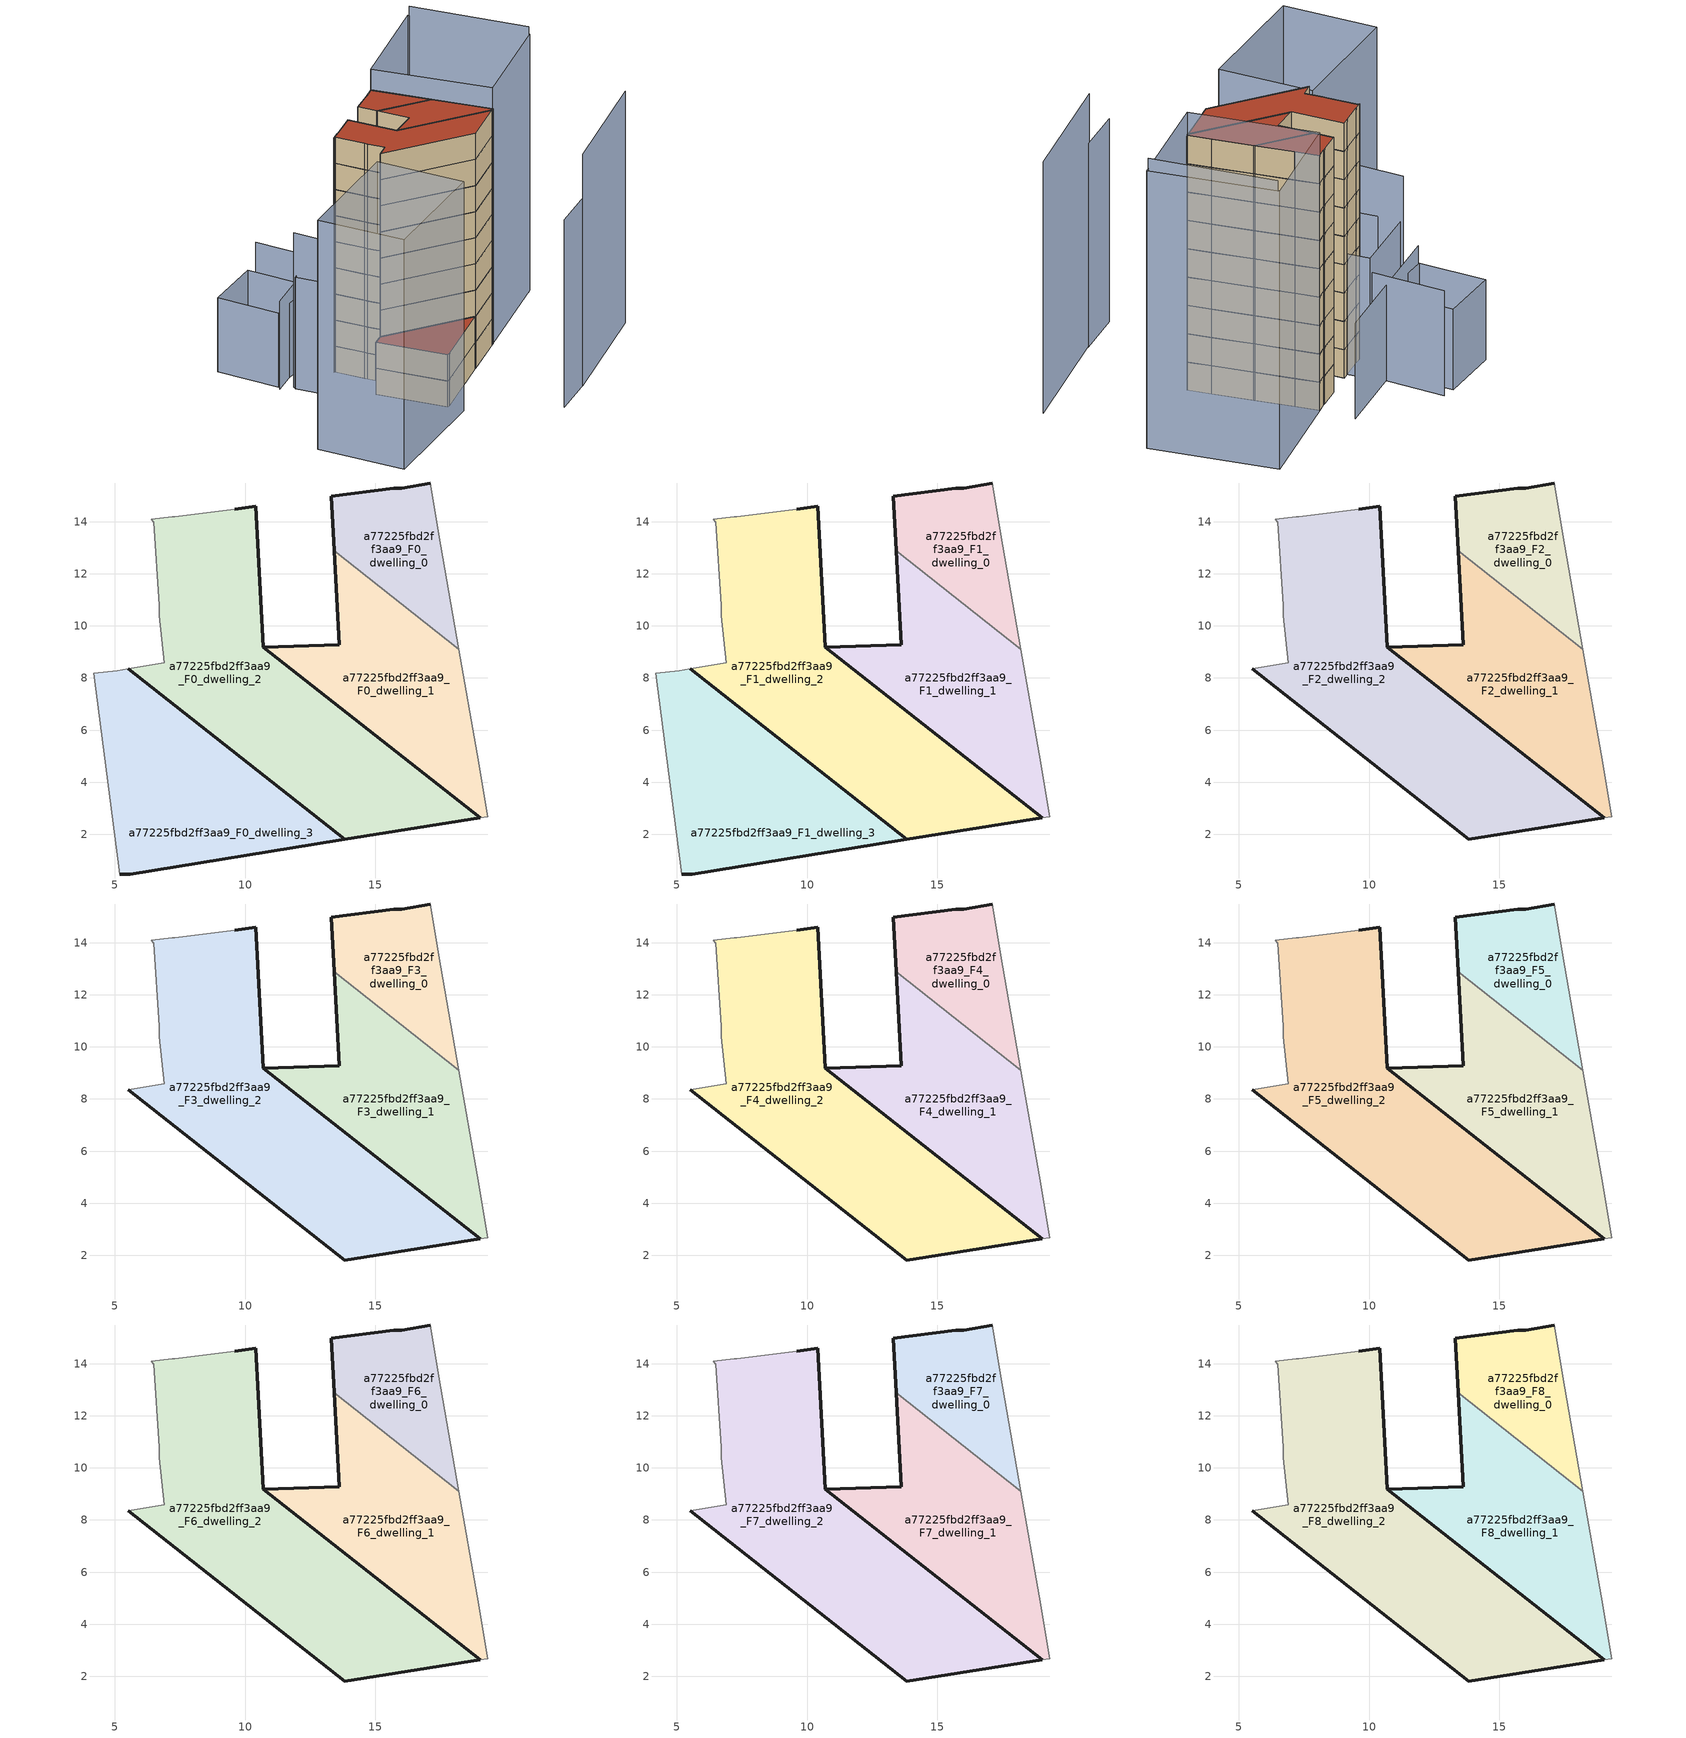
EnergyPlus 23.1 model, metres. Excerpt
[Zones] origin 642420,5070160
a77225fbd2ff3aa9_F0_dwelling_0
 floor ground (EU_floor_Construction): 18.2,9.11 17.51,13.08 17.11,15.48 16.01,15.28 15.71,15.28 13.31,14.98 13.42,12.88 z0
 wall outside (EU_wall_Construction): 13.42,12.88 13.31,14.98 15.71,15.28 16.01,15.28 17.11,15.48 z0:3
 wall adiabatic (EU_wall_Construction): 17.11,15.48 17.51,13.08 18.2,9.11 z0:3
 wall to a77225fbd2ff3aa9_F0_dwelling_1 (EU_wall_Construction): 18.2,9.11 13.42,12.88 z0:3
a77225fbd2ff3aa9_F0_dwelling_1
 floor ground (EU_floor_Construction): 19.31,2.67 18.91,5.08 18.2,9.11 13.42,12.88 13.6,9.28 10.7,9.18 19.03,2.63 z0
 wall outside (EU_wall_Construction): 19.03,2.63 10.7,9.18 13.6,9.28 13.42,12.88 z0:3
 wall adiabatic (EU_wall_Construction): 18.2,9.11 18.91,5.08 19.31,2.67 19.03,2.63 z0:3
a77225fbd2ff3aa9_F0_dwelling_2
 floor ground (EU_floor_Construction): 19.03,2.63 10.7,9.18 10.41,14.59 9.6,14.49 7.3,14.18 7.2,14.19 6.4,14.09 6.5,13.99 6.7,10.78 6.7,10.38 6.9,8.58 5.51,8.35 13.83,1.81 z0
 wall outside (EU_wall_Construction): 9.6,14.49 10.41,14.59 10.7,9.18 19.03,2.63 13.83,1.81 5.51,8.35 z0:3
 wall adiabatic (EU_wall_Construction): 5.51,8.35 6.9,8.58 6.7,10.38 6.7,10.78 6.5,13.99 6.4,14.09 7.2,14.19 7.3,14.18 9.6,14.49 z0:3
a77225fbd2ff3aa9_F0_dwelling_3
 floor ground (EU_floor_Construction): 13.6,1.78 13.83,1.81 5.51,8.35 5.1,8.28 4.2,8.18 5.2,0.48 5.6,0.48 z0
 wall outside (EU_wall_Construction): 5.51,8.35 13.83,1.81 13.6,1.78 5.6,0.48 5.2,0.48 z0:3
 wall adiabatic (EU_wall_Construction): 5.2,0.48 4.2,8.18 5.1,8.28 5.51,8.35 z0:3
a77225fbd2ff3aa9_F1_dwelling_0
 floor to a77225fbd2ff3aa9_F0_dwelling_0 (EU_floor_Construction): 18.2,9.11 17.51,13.08 17.11,15.48 16.01,15.28 15.71,15.28 13.31,14.98 13.42,12.88 z3
 wall outside (EU_wall_Construction): 13.42,12.88 13.31,14.98 15.71,15.28 16.01,15.28 17.11,15.48 z3:6
 wall adiabatic (EU_wall_Construction): 17.11,15.48 17.51,13.08 18.2,9.11 z3:6
 wall to a77225fbd2ff3aa9_F1_dwelling_1 (EU_wall_Construction): 18.2,9.11 13.42,12.88 z3:6
a77225fbd2ff3aa9_F1_dwelling_1
 floor to a77225fbd2ff3aa9_F0_dwelling_1 (EU_floor_Construction): 19.31,2.67 18.91,5.08 18.2,9.11 13.42,12.88 13.6,9.28 10.7,9.18 19.03,2.63 z3
 wall outside (EU_wall_Construction): 19.03,2.63 10.7,9.18 13.6,9.28 13.42,12.88 z3:6
 wall adiabatic (EU_wall_Construction): 18.2,9.11 18.91,5.08 19.31,2.67 19.03,2.63 z3:6
a77225fbd2ff3aa9_F1_dwelling_2
 floor to a77225fbd2ff3aa9_F0_dwelling_2 (EU_floor_Construction): 19.03,2.63 10.7,9.18 10.4,14.59 9.6,14.49 7.3,14.18 7.2,14.19 6.4,14.09 6.5,13.99 6.7,10.78 6.7,10.38 6.9,8.58 5.51,8.35 13.83,1.81 z3
 wall outside (EU_wall_Construction): 9.6,14.49 10.41,14.59 10.7,9.18 19.03,2.63 13.83,1.81 5.51,8.35 z3:6
 wall adiabatic (EU_wall_Construction): 5.51,8.35 6.9,8.58 6.7,10.38 6.7,10.78 6.5,13.99 6.4,14.09 7.2,14.19 7.3,14.18 9.6,14.49 z3:6
a77225fbd2ff3aa9_F1_dwelling_3
 floor to a77225fbd2ff3aa9_F0_dwelling_3 (EU_floor_Construction): 13.6,1.78 13.83,1.81 5.51,8.35 5.1,8.28 4.2,8.18 5.2,0.48 5.6,0.48 z3
 wall outside (EU_wall_Construction): 5.51,8.35 13.83,1.81 13.6,1.78 5.6,0.48 5.2,0.48 z3:6
 wall adiabatic (EU_wall_Construction): 5.2,0.48 4.2,8.18 5.1,8.28 5.51,8.35 z3:6
 roof outside (EU_roof_Construction): 13.83,1.81 13.6,1.78 5.6,0.48 5.2,0.48 4.2,8.18 5.1,8.28 5.51,8.35 z6
a77225fbd2ff3aa9_F2_dwelling_0
 floor to a77225fbd2ff3aa9_F1_dwelling_0 (EU_floor_Construction): 18.2,9.11 17.51,13.08 17.11,15.48 16.01,15.28 15.71,15.28 13.31,14.98 13.42,12.88 z6
 wall outside (EU_wall_Construction): 13.42,12.88 13.31,14.98 15.71,15.28 16.01,15.28 17.11,15.48 z6:9
 wall adiabatic (EU_wall_Construction): 17.11,15.48 17.51,13.08 18.2,9.11 z6:9
 wall to a77225fbd2ff3aa9_F2_dwelling_1 (EU_wall_Construction): 18.2,9.11 13.42,12.88 z6:9
a77225fbd2ff3aa9_F2_dwelling_1
 floor to a77225fbd2ff3aa9_F1_dwelling_1 (EU_floor_Construction): 19.31,2.67 18.91,5.08 18.2,9.11 13.42,12.88 13.6,9.28 10.7,9.18 19.03,2.63 z6
 wall outside (EU_wall_Construction): 19.03,2.63 10.7,9.18 13.6,9.28 13.42,12.88 z6:9
 wall adiabatic (EU_wall_Construction): 18.2,9.11 18.91,5.08 19.31,2.67 19.03,2.63 z6:9
a77225fbd2ff3aa9_F2_dwelling_2
 floor to a77225fbd2ff3aa9_F1_dwelling_2 (EU_floor_Construction): 19.03,2.63 10.7,9.18 10.4,14.59 9.6,14.49 7.3,14.18 7.2,14.19 6.4,14.09 6.5,13.99 6.7,10.78 6.7,10.38 6.9,8.58 5.51,8.35 13.83,1.81 z6
 wall outside (EU_wall_Construction): 9.6,14.49 10.41,14.59 10.7,9.18 19.03,2.63 13.83,1.81 5.51,8.35 z6:9
 wall adiabatic (EU_wall_Construction): 5.51,8.35 6.9,8.58 6.7,10.38 6.7,10.78 6.5,13.99 6.4,14.09 7.2,14.19 7.3,14.18 9.6,14.49 z6:9
a77225fbd2ff3aa9_F3_dwelling_0
 floor to a77225fbd2ff3aa9_F2_dwelling_0 (EU_floor_Construction): 18.2,9.11 17.51,13.08 17.11,15.48 16.01,15.28 15.71,15.28 13.31,14.98 13.42,12.88 z9
 wall outside (EU_wall_Construction): 13.42,12.88 13.31,14.98 15.71,15.28 16.01,15.28 17.11,15.48 z9:12
 wall adiabatic (EU_wall_Construction): 17.11,15.48 17.51,13.08 18.2,9.11 z9:12
 wall to a77225fbd2ff3aa9_F3_dwelling_1 (EU_wall_Construction): 18.2,9.11 13.42,12.88 z9:12
a77225fbd2ff3aa9_F3_dwelling_1
 floor to a77225fbd2ff3aa9_F2_dwelling_1 (EU_floor_Construction): 19.31,2.67 18.91,5.08 18.2,9.11 13.42,12.88 13.6,9.28 10.7,9.18 19.03,2.63 z9
 wall outside (EU_wall_Construction): 19.03,2.63 10.7,9.18 13.6,9.28 13.42,12.88 z9:12
 wall adiabatic (EU_wall_Construction): 18.2,9.11 18.91,5.08 19.31,2.67 19.03,2.63 z9:12
a77225fbd2ff3aa9_F3_dwelling_2
 floor to a77225fbd2ff3aa9_F2_dwelling_2 (EU_floor_Construction): 19.03,2.63 10.7,9.18 10.4,14.59 9.6,14.49 7.3,14.18 7.2,14.19 6.4,14.09 6.5,13.99 6.7,10.78 6.7,10.38 6.9,8.58 5.51,8.35 13.83,1.81 z9
 wall outside (EU_wall_Construction): 9.6,14.49 10.41,14.59 10.7,9.18 19.03,2.63 13.83,1.81 5.51,8.35 z9:12
 wall adiabatic (EU_wall_Construction): 5.51,8.35 6.9,8.58 6.7,10.38 6.7,10.78 6.5,13.99 6.4,14.09 7.2,14.19 7.3,14.18 9.6,14.49 z9:12
a77225fbd2ff3aa9_F4_dwelling_0
 floor to a77225fbd2ff3aa9_F3_dwelling_0 (EU_floor_Construction): 18.2,9.11 17.51,13.08 17.11,15.48 16.01,15.28 15.71,15.28 13.31,14.98 13.42,12.88 z12
 wall outside (EU_wall_Construction): 13.42,12.88 13.31,14.98 15.71,15.28 16.01,15.28 17.11,15.48 z12:15
 wall adiabatic (EU_wall_Construction): 17.11,15.48 17.51,13.08 18.2,9.11 z12:15
 wall to a77225fbd2ff3aa9_F4_dwelling_1 (EU_wall_Construction): 18.2,9.11 13.42,12.88 z12:15
a77225fbd2ff3aa9_F4_dwelling_1
 floor to a77225fbd2ff3aa9_F3_dwelling_1 (EU_floor_Construction): 19.31,2.67 18.91,5.08 18.2,9.11 13.42,12.88 13.6,9.28 10.7,9.18 19.03,2.63 z12
 wall outside (EU_wall_Construction): 19.03,2.63 10.7,9.18 13.6,9.28 13.42,12.88 z12:15
 wall adiabatic (EU_wall_Construction): 18.2,9.11 18.91,5.08 19.31,2.67 19.03,2.63 z12:15
a77225fbd2ff3aa9_F4_dwelling_2
 floor to a77225fbd2ff3aa9_F3_dwelling_2 (EU_floor_Construction): 19.03,2.63 10.7,9.18 10.4,14.59 9.6,14.49 7.3,14.18 7.2,14.19 6.4,14.09 6.5,13.99 6.7,10.78 6.7,10.38 6.9,8.58 5.51,8.35 13.83,1.81 z12
 wall outside (EU_wall_Construction): 9.6,14.49 10.41,14.59 10.7,9.18 19.03,2.63 13.83,1.81 5.51,8.35 z12:15
 wall adiabatic (EU_wall_Construction): 5.51,8.35 6.9,8.58 6.7,10.38 6.7,10.78 6.5,13.99 6.4,14.09 7.2,14.19 7.3,14.18 9.6,14.49 z12:15
a77225fbd2ff3aa9_F5_dwelling_0
 floor to a77225fbd2ff3aa9_F4_dwelling_0 (EU_floor_Construction): 18.2,9.11 17.51,13.08 17.11,15.48 16.01,15.28 15.71,15.28 13.31,14.98 13.42,12.88 z15
 wall outside (EU_wall_Construction): 13.42,12.88 13.31,14.98 15.71,15.28 16.01,15.28 17.11,15.48 z15:18
 wall adiabatic (EU_wall_Construction): 17.11,15.48 17.51,13.08 18.2,9.11 z15:18
 wall to a77225fbd2ff3aa9_F5_dwelling_1 (EU_wall_Construction): 18.2,9.11 13.42,12.88 z15:18
a77225fbd2ff3aa9_F5_dwelling_1
 floor to a77225fbd2ff3aa9_F4_dwelling_1 (EU_floor_Construction): 19.31,2.67 18.91,5.08 18.2,9.11 13.42,12.88 13.6,9.28 10.7,9.18 19.03,2.63 z15
 wall outside (EU_wall_Construction): 19.03,2.63 10.7,9.18 13.6,9.28 13.42,12.88 z15:18
 wall adiabatic (EU_wall_Construction): 18.2,9.11 18.91,5.08 19.31,2.67 19.03,2.63 z15:18
a77225fbd2ff3aa9_F5_dwelling_2
 floor to a77225fbd2ff3aa9_F4_dwelling_2 (EU_floor_Construction): 19.03,2.63 10.7,9.18 10.4,14.59 9.6,14.49 7.3,14.18 7.2,14.19 6.4,14.09 6.5,13.99 6.7,10.78 6.7,10.38 6.9,8.58 5.51,8.35 13.83,1.81 z15
 wall outside (EU_wall_Construction): 9.6,14.49 10.41,14.59 10.7,9.18 19.03,2.63 13.83,1.81 5.51,8.35 z15:18
 wall adiabatic (EU_wall_Construction): 5.51,8.35 6.9,8.58 6.7,10.38 6.7,10.78 6.5,13.99 6.4,14.09 7.2,14.19 7.3,14.18 9.6,14.49 z15:18
a77225fbd2ff3aa9_F6_dwelling_0
 floor to a77225fbd2ff3aa9_F5_dwelling_0 (EU_floor_Construction): 18.2,9.11 17.51,13.08 17.11,15.48 16.01,15.28 15.71,15.28 13.31,14.98 13.42,12.88 z18
 wall outside (EU_wall_Construction): 13.42,12.88 13.31,14.98 15.71,15.28 16.01,15.28 17.11,15.48 z18:21
 wall adiabatic (EU_wall_Construction): 17.11,15.48 17.51,13.08 18.2,9.11 z18:21
 wall to a77225fbd2ff3aa9_F6_dwelling_1 (EU_wall_Construction): 18.2,9.11 13.42,12.88 z18:21
a77225fbd2ff3aa9_F6_dwelling_1
 floor to a77225fbd2ff3aa9_F5_dwelling_1 (EU_floor_Construction): 19.31,2.67 18.91,5.08 18.2,9.11 13.42,12.88 13.6,9.28 10.7,9.18 19.03,2.63 z18
 wall outside (EU_wall_Construction): 19.03,2.63 10.7,9.18 13.6,9.28 13.42,12.88 z18:21
 wall adiabatic (EU_wall_Construction): 18.2,9.11 18.91,5.08 19.31,2.67 19.03,2.63 z18:21
a77225fbd2ff3aa9_F6_dwelling_2
 floor to a77225fbd2ff3aa9_F5_dwelling_2 (EU_floor_Construction): 19.03,2.63 10.7,9.18 10.4,14.59 9.6,14.49 7.3,14.18 7.2,14.19 6.4,14.09 6.5,13.99 6.7,10.78 6.7,10.38 6.9,8.58 5.51,8.35 13.83,1.81 z18
 wall outside (EU_wall_Construction): 9.6,14.49 10.41,14.59 10.7,9.18 19.03,2.63 13.83,1.81 5.51,8.35 z18:21
 wall adiabatic (EU_wall_Construction): 5.51,8.35 6.9,8.58 6.7,10.38 6.7,10.78 6.5,13.99 6.4,14.09 7.2,14.19 7.3,14.18 9.6,14.49 z18:21
a77225fbd2ff3aa9_F7_dwelling_0
 floor to a77225fbd2ff3aa9_F6_dwelling_0 (EU_floor_Construction): 18.2,9.11 17.51,13.08 17.11,15.48 16.01,15.28 15.71,15.28 13.31,14.98 13.42,12.88 z21
 wall outside (EU_wall_Construction): 13.42,12.88 13.31,14.98 15.71,15.28 16.01,15.28 17.11,15.48 z21:24
 wall adiabatic (EU_wall_Construction): 17.11,15.48 17.51,13.08 18.2,9.11 z21:24
 wall to a77225fbd2ff3aa9_F7_dwelling_1 (EU_wall_Construction): 18.2,9.11 13.42,12.88 z21:24
a77225fbd2ff3aa9_F7_dwelling_1
 floor to a77225fbd2ff3aa9_F6_dwelling_1 (EU_floor_Construction): 19.31,2.67 18.91,5.08 18.2,9.11 13.42,12.88 13.6,9.28 10.7,9.18 19.03,2.63 z21
 wall outside (EU_wall_Construction): 19.03,2.63 10.7,9.18 13.6,9.28 13.42,12.88 z21:24
 wall adiabatic (EU_wall_Construction): 18.2,9.11 18.91,5.08 19.31,2.67 19.03,2.63 z21:24
a77225fbd2ff3aa9_F7_dwelling_2
 floor to a77225fbd2ff3aa9_F6_dwelling_2 (EU_floor_Construction): 19.03,2.63 10.7,9.18 10.4,14.59 9.6,14.49 7.3,14.18 7.2,14.19 6.4,14.09 6.5,13.99 6.7,10.78 6.7,10.38 6.9,8.58 5.51,8.35 13.83,1.81 z21
 wall outside (EU_wall_Construction): 9.6,14.49 10.41,14.59 10.7,9.18 19.03,2.63 13.83,1.81 5.51,8.35 z21:24
 wall adiabatic (EU_wall_Construction): 5.51,8.35 6.9,8.58 6.7,10.38 6.7,10.78 6.5,13.99 6.4,14.09 7.2,14.19 7.3,14.18 9.6,14.49 z21:24
a77225fbd2ff3aa9_F8_dwelling_0
 floor to a77225fbd2ff3aa9_F7_dwelling_0 (EU_floor_Construction): 18.2,9.11 17.51,13.08 17.11,15.48 16.01,15.28 15.71,15.28 13.31,14.98 13.42,12.88 z24
 wall outside (EU_wall_Construction): 13.42,12.88 13.31,14.98 15.71,15.28 16.01,15.28 17.11,15.48 z24:27
 wall adiabatic (EU_wall_Construction): 17.11,15.48 17.51,13.08 18.2,9.11 z24:27
 wall to a77225fbd2ff3aa9_F8_dwelling_1 (EU_wall_Construction): 18.2,9.11 13.42,12.88 z24:27
 roof outside (EU_roof_Construction): 17.11,15.48 17.51,13.08 18.2,9.11 13.42,12.88 13.31,14.98 15.71,15.28 16.01,15.28 z27
a77225fbd2ff3aa9_F8_dwelling_1
 floor to a77225fbd2ff3aa9_F7_dwelling_1 (EU_floor_Construction): 19.31,2.67 18.91,5.08 18.2,9.11 13.42,12.88 13.6,9.28 10.7,9.18 19.03,2.63 z24
 wall outside (EU_wall_Construction): 19.03,2.63 10.7,9.18 13.6,9.28 13.42,12.88 z24:27
 wall adiabatic (EU_wall_Construction): 18.2,9.11 18.91,5.08 19.31,2.67 19.03,2.63 z24:27
 roof outside (EU_roof_Construction): 18.2,9.11 18.91,5.08 19.31,2.67 19.03,2.63 10.7,9.18 13.6,9.28 13.42,12.88 z27
a77225fbd2ff3aa9_F8_dwelling_2
 floor to a77225fbd2ff3aa9_F7_dwelling_2 (EU_floor_Construction): 19.03,2.63 10.7,9.18 10.4,14.59 9.6,14.49 7.3,14.18 7.2,14.19 6.4,14.09 6.5,13.99 6.7,10.78 6.7,10.38 6.9,8.58 5.51,8.35 13.83,1.81 z24
 wall outside (EU_wall_Construction): 9.6,14.49 10.41,14.59 10.7,9.18 19.03,2.63 13.83,1.81 5.51,8.35 z24:27
 wall adiabatic (EU_wall_Construction): 5.51,8.35 6.9,8.58 6.7,10.38 6.7,10.78 6.5,13.99 6.4,14.09 7.2,14.19 7.3,14.18 9.6,14.49 z24:27
 roof outside (EU_roof_Construction): 10.41,14.59 10.7,9.18 19.03,2.63 13.83,1.81 5.51,8.35 6.9,8.58 6.7,10.38 6.7,10.78 6.5,13.99 6.4,14.09 7.2,14.19 7.3,14.18 9.6,14.49 z27
shading: 10.67,-9.96 16,-9.43 z0:21.5; 15.56,-9.51 29.42,-7.15 z0:26.6; -8.51,-1.72 -8.82,7.99 / -8.82,7.99 4.95,8.42 / 4.95,8.42 5.25,-1.29 / 5.25,-1.29 -8.51,-1.72 z0:26.3; 1.8,16.29 1.8,7.78 z0:17.7; 9.15,24.45 8.99,15.85 z0:11.1; 31.12,4.64 19.24,2.66 / 19.24,2.66 17.11,15.48 / 17.11,15.48 28.99,17.46 / 28.99,17.46 31.12,4.64 z0:29.4; 30.72,4.57 29.02,17.28 z0:30.5; 1.55,15.96 9.4,16.79 / 9.4,16.79 10.24,8.81 / 10.24,8.81 2.39,7.99 / 2.39,7.99 1.55,15.96 z0:12.8; 1.1,24.59 7.7,24.6 / 7.7,24.6 7.7,17.59 / 7.7,17.59 1.1,17.59 / 1.1,17.59 1.1,24.59 z0:8.5; 16.97,19.16 0.72,17.28 z0:10.1
[Building]
EU S2 Campaign: North Axis=0; Terrain=City; Solar Distribution=FullExterior
[Site:Location]
Lyon-Bron: Latitude=45.75; Longitude=5; Time Zone=1; Elevation=198
[SizingPeriod:WeatherFileDays]
AnnualSizingPeriod: Begin Month=1; Begin Day of Month=1; End Month=12; End Day of Month=31; Day of Week for Start Day=Monday; Use Weather File Daylight Saving Period=No; Use Weather File Rain and Snow Indicators=No
[MATERIAL]
EU_InternalMass_Material: Roughness=MediumRough; Thickness=0.1; Conductivity=1; Density=1800; Specific Heat=900; Thermal Absorptance=0.9; Solar Absorptance=0.7; Visible Absorptance=0.7
[MATERIAL:NOMASS] Roughness=MediumRough; Thermal Absorptance=0.9; Solar Absorptance=0.7; Visible Absorptance=0.7
Name | Thermal Resistance
EU_wall_NoMass | 0.776494
EU_roof_NoMass | 0.486893
EU_floor_NoMass | 0.421597
[CONSTRUCTION]
EU_wall_Construction: EU_wall_NoMass
EU_roof_Construction: EU_roof_NoMass
EU_floor_Construction: EU_floor_NoMass
EU_InternalMass_Construction: EU_InternalMass_Material
[ZONE] Type=1; Multiplier=1; Ceiling Height=autocalculate; Floor Area=autocalculate; Part of Total Floor Area=Yes
Name | Volume
a77225fbd2ff3aa9_F0_dwelling_0; a77225fbd2ff3aa9_F1_dwelling_0; a77225fbd2ff3aa9_F2_dwelling_0; a77225fbd2ff3aa9_F3_dwelling_0; a77225fbd2ff3aa9_F4_dwelling_0; a77225fbd2ff3aa9_F5_dwelling_0; a77225fbd2ff3aa9_F6_dwelling_0; a77225fbd2ff3aa9_F7_dwelling_0; a77225fbd2ff3aa9_F8_dwelling_0 | 51.3838
a77225fbd2ff3aa9_F0_dwelling_1; a77225fbd2ff3aa9_F1_dwelling_1; a77225fbd2ff3aa9_F2_dwelling_1; a77225fbd2ff3aa9_F3_dwelling_1; a77225fbd2ff3aa9_F4_dwelling_1; a77225fbd2ff3aa9_F5_dwelling_1; a77225fbd2ff3aa9_F6_dwelling_1; a77225fbd2ff3aa9_F7_dwelling_1; a77225fbd2ff3aa9_F8_dwelling_1 | 101.869
a77225fbd2ff3aa9_F0_dwelling_2; a77225fbd2ff3aa9_F1_dwelling_2; a77225fbd2ff3aa9_F2_dwelling_2; a77225fbd2ff3aa9_F3_dwelling_2; a77225fbd2ff3aa9_F4_dwelling_2; a77225fbd2ff3aa9_F5_dwelling_2; a77225fbd2ff3aa9_F6_dwelling_2; a77225fbd2ff3aa9_F7_dwelling_2; a77225fbd2ff3aa9_F8_dwelling_2 | 186.831
a77225fbd2ff3aa9_F0_dwelling_3 | 117.513
a77225fbd2ff3aa9_F1_dwelling_3 | 117.511
[INTERNALMASS] Construction=EU_InternalMass_Construction
Name | Zone or ZoneList | Surface Area
a77225fbd2ff3aa9_F0_dwelling_0_EU_InternalMass | a77225fbd2ff3aa9_F0_dwelling_0 | 17.1283
a77225fbd2ff3aa9_F0_dwelling_1_EU_InternalMass | a77225fbd2ff3aa9_F0_dwelling_1 | 33.9562
a77225fbd2ff3aa9_F0_dwelling_2_EU_InternalMass | a77225fbd2ff3aa9_F0_dwelling_2 | 62.2768
a77225fbd2ff3aa9_F0_dwelling_3_EU_InternalMass | a77225fbd2ff3aa9_F0_dwelling_3 | 39.1708
a77225fbd2ff3aa9_F1_dwelling_0_EU_InternalMass | a77225fbd2ff3aa9_F1_dwelling_0 | 17.1283
a77225fbd2ff3aa9_F1_dwelling_1_EU_InternalMass | a77225fbd2ff3aa9_F1_dwelling_1 | 33.9562
a77225fbd2ff3aa9_F1_dwelling_2_EU_InternalMass | a77225fbd2ff3aa9_F1_dwelling_2 | 62.2768
a77225fbd2ff3aa9_F1_dwelling_3_EU_InternalMass | a77225fbd2ff3aa9_F1_dwelling_3 | 39.1708
a77225fbd2ff3aa9_F2_dwelling_0_EU_InternalMass | a77225fbd2ff3aa9_F2_dwelling_0 | 18.8907
a77225fbd2ff3aa9_F2_dwelling_1_EU_InternalMass | a77225fbd2ff3aa9_F2_dwelling_1 | 38.135
a77225fbd2ff3aa9_F2_dwelling_2_EU_InternalMass | a77225fbd2ff3aa9_F2_dwelling_2 | 95.5054
a77225fbd2ff3aa9_F3_dwelling_0_EU_InternalMass | a77225fbd2ff3aa9_F3_dwelling_0 | 18.8907
a77225fbd2ff3aa9_F3_dwelling_1_EU_InternalMass | a77225fbd2ff3aa9_F3_dwelling_1 | 38.135
a77225fbd2ff3aa9_F3_dwelling_2_EU_InternalMass | a77225fbd2ff3aa9_F3_dwelling_2 | 95.5054
a77225fbd2ff3aa9_F4_dwelling_0_EU_InternalMass | a77225fbd2ff3aa9_F4_dwelling_0 | 18.8907
a77225fbd2ff3aa9_F4_dwelling_1_EU_InternalMass | a77225fbd2ff3aa9_F4_dwelling_1 | 38.135
a77225fbd2ff3aa9_F4_dwelling_2_EU_InternalMass | a77225fbd2ff3aa9_F4_dwelling_2 | 95.5054
a77225fbd2ff3aa9_F5_dwelling_0_EU_InternalMass | a77225fbd2ff3aa9_F5_dwelling_0 | 18.8907
a77225fbd2ff3aa9_F5_dwelling_1_EU_InternalMass | a77225fbd2ff3aa9_F5_dwelling_1 | 38.135
a77225fbd2ff3aa9_F5_dwelling_2_EU_InternalMass | a77225fbd2ff3aa9_F5_dwelling_2 | 95.5054
a77225fbd2ff3aa9_F6_dwelling_0_EU_InternalMass | a77225fbd2ff3aa9_F6_dwelling_0 | 18.8907
a77225fbd2ff3aa9_F6_dwelling_1_EU_InternalMass | a77225fbd2ff3aa9_F6_dwelling_1 | 38.135
a77225fbd2ff3aa9_F6_dwelling_2_EU_InternalMass | a77225fbd2ff3aa9_F6_dwelling_2 | 95.5054
a77225fbd2ff3aa9_F7_dwelling_0_EU_InternalMass | a77225fbd2ff3aa9_F7_dwelling_0 | 18.8907
a77225fbd2ff3aa9_F7_dwelling_1_EU_InternalMass | a77225fbd2ff3aa9_F7_dwelling_1 | 38.135
a77225fbd2ff3aa9_F7_dwelling_2_EU_InternalMass | a77225fbd2ff3aa9_F7_dwelling_2 | 95.5054
a77225fbd2ff3aa9_F8_dwelling_0_EU_InternalMass | a77225fbd2ff3aa9_F8_dwelling_0 | 18.8907
a77225fbd2ff3aa9_F8_dwelling_1_EU_InternalMass | a77225fbd2ff3aa9_F8_dwelling_1 | 38.135
a77225fbd2ff3aa9_F8_dwelling_2_EU_InternalMass | a77225fbd2ff3aa9_F8_dwelling_2 | 95.5054
[OTHEREQUIPMENT] Fuel Type=Electricity; Design Level Calculation Method=Watts/Area; Power per Zone Floor Area=1; Fraction Latent=0; Fraction Radiant=0; Fraction Lost=0; Carbon Dioxide Generation Rate=0; EndUse Subcategory=EU_Step8_InternalGains
Name | Zone or ZoneList or Space or SpaceList | Schedule
EU_Step8_InternalGain_a77225fbd2ff3aa9_F0_dwelling_0_f000 | a77225fbd2ff3aa9_F0_dwelling_0 | EU_Step8_GainSchedule_a77225fbd2ff3aa9_F0_dwelling_0_f000
EU_Step8_InternalGain_a77225fbd2ff3aa9_F0_dwelling_1_f000 | a77225fbd2ff3aa9_F0_dwelling_1 | EU_Step8_GainSchedule_a77225fbd2ff3aa9_F0_dwelling_1_f000
EU_Step8_InternalGain_a77225fbd2ff3aa9_F0_dwelling_2_f000 | a77225fbd2ff3aa9_F0_dwelling_2 | EU_Step8_GainSchedule_a77225fbd2ff3aa9_F0_dwelling_2_f000
EU_Step8_InternalGain_a77225fbd2ff3aa9_F0_dwelling_3_f000 | a77225fbd2ff3aa9_F0_dwelling_3 | EU_Step8_GainSchedule_a77225fbd2ff3aa9_F0_dwelling_3_f000
EU_Step8_InternalGain_a77225fbd2ff3aa9_F1_dwelling_0_f000 | a77225fbd2ff3aa9_F1_dwelling_0 | EU_Step8_GainSchedule_a77225fbd2ff3aa9_F1_dwelling_0_f000
EU_Step8_InternalGain_a77225fbd2ff3aa9_F1_dwelling_1_f000 | a77225fbd2ff3aa9_F1_dwelling_1 | EU_Step8_GainSchedule_a77225fbd2ff3aa9_F1_dwelling_1_f000
EU_Step8_InternalGain_a77225fbd2ff3aa9_F1_dwelling_2_f000 | a77225fbd2ff3aa9_F1_dwelling_2 | EU_Step8_GainSchedule_a77225fbd2ff3aa9_F1_dwelling_2_f000
EU_Step8_InternalGain_a77225fbd2ff3aa9_F1_dwelling_3_f000 | a77225fbd2ff3aa9_F1_dwelling_3 | EU_Step8_GainSchedule_a77225fbd2ff3aa9_F1_dwelling_3_f000
EU_Step8_InternalGain_a77225fbd2ff3aa9_F2_dwelling_0_f000 | a77225fbd2ff3aa9_F2_dwelling_0 | EU_Step8_GainSchedule_a77225fbd2ff3aa9_F2_dwelling_0_f000
EU_Step8_InternalGain_a77225fbd2ff3aa9_F2_dwelling_1_f000 | a77225fbd2ff3aa9_F2_dwelling_1 | EU_Step8_GainSchedule_a77225fbd2ff3aa9_F2_dwelling_1_f000
EU_Step8_InternalGain_a77225fbd2ff3aa9_F2_dwelling_2_f000 | a77225fbd2ff3aa9_F2_dwelling_2 | EU_Step8_GainSchedule_a77225fbd2ff3aa9_F2_dwelling_2_f000
EU_Step8_InternalGain_a77225fbd2ff3aa9_F3_dwelling_0_f000 | a77225fbd2ff3aa9_F3_dwelling_0 | EU_Step8_GainSchedule_a77225fbd2ff3aa9_F3_dwelling_0_f000
EU_Step8_InternalGain_a77225fbd2ff3aa9_F3_dwelling_1_f000 | a77225fbd2ff3aa9_F3_dwelling_1 | EU_Step8_GainSchedule_a77225fbd2ff3aa9_F3_dwelling_1_f000
EU_Step8_InternalGain_a77225fbd2ff3aa9_F3_dwelling_2_f000 | a77225fbd2ff3aa9_F3_dwelling_2 | EU_Step8_GainSchedule_a77225fbd2ff3aa9_F3_dwelling_2_f000
EU_Step8_InternalGain_a77225fbd2ff3aa9_F4_dwelling_0_f000 | a77225fbd2ff3aa9_F4_dwelling_0 | EU_Step8_GainSchedule_a77225fbd2ff3aa9_F4_dwelling_0_f000
EU_Step8_InternalGain_a77225fbd2ff3aa9_F4_dwelling_1_f000 | a77225fbd2ff3aa9_F4_dwelling_1 | EU_Step8_GainSchedule_a77225fbd2ff3aa9_F4_dwelling_1_f000
EU_Step8_InternalGain_a77225fbd2ff3aa9_F4_dwelling_2_f000 | a77225fbd2ff3aa9_F4_dwelling_2 | EU_Step8_GainSchedule_a77225fbd2ff3aa9_F4_dwelling_2_f000
EU_Step8_InternalGain_a77225fbd2ff3aa9_F5_dwelling_0_f000 | a77225fbd2ff3aa9_F5_dwelling_0 | EU_Step8_GainSchedule_a77225fbd2ff3aa9_F5_dwelling_0_f000
EU_Step8_InternalGain_a77225fbd2ff3aa9_F5_dwelling_1_f000 | a77225fbd2ff3aa9_F5_dwelling_1 | EU_Step8_GainSchedule_a77225fbd2ff3aa9_F5_dwelling_1_f000
EU_Step8_InternalGain_a77225fbd2ff3aa9_F5_dwelling_2_f000 | a77225fbd2ff3aa9_F5_dwelling_2 | EU_Step8_GainSchedule_a77225fbd2ff3aa9_F5_dwelling_2_f000
EU_Step8_InternalGain_a77225fbd2ff3aa9_F6_dwelling_0_f000 | a77225fbd2ff3aa9_F6_dwelling_0 | EU_Step8_GainSchedule_a77225fbd2ff3aa9_F6_dwelling_0_f000
EU_Step8_InternalGain_a77225fbd2ff3aa9_F6_dwelling_1_f000 | a77225fbd2ff3aa9_F6_dwelling_1 | EU_Step8_GainSchedule_a77225fbd2ff3aa9_F6_dwelling_1_f000
EU_Step8_InternalGain_a77225fbd2ff3aa9_F6_dwelling_2_f000 | a77225fbd2ff3aa9_F6_dwelling_2 | EU_Step8_GainSchedule_a77225fbd2ff3aa9_F6_dwelling_2_f000
EU_Step8_InternalGain_a77225fbd2ff3aa9_F7_dwelling_0_f000 | a77225fbd2ff3aa9_F7_dwelling_0 | EU_Step8_GainSchedule_a77225fbd2ff3aa9_F7_dwelling_0_f000
EU_Step8_InternalGain_a77225fbd2ff3aa9_F7_dwelling_1_f000 | a77225fbd2ff3aa9_F7_dwelling_1 | EU_Step8_GainSchedule_a77225fbd2ff3aa9_F7_dwelling_1_f000
EU_Step8_InternalGain_a77225fbd2ff3aa9_F7_dwelling_2_f000 | a77225fbd2ff3aa9_F7_dwelling_2 | EU_Step8_GainSchedule_a77225fbd2ff3aa9_F7_dwelling_2_f000
EU_Step8_InternalGain_a77225fbd2ff3aa9_F8_dwelling_0_f000 | a77225fbd2ff3aa9_F8_dwelling_0 | EU_Step8_GainSchedule_a77225fbd2ff3aa9_F8_dwelling_0_f000
EU_Step8_InternalGain_a77225fbd2ff3aa9_F8_dwelling_1_f000 | a77225fbd2ff3aa9_F8_dwelling_1 | EU_Step8_GainSchedule_a77225fbd2ff3aa9_F8_dwelling_1_f000
EU_Step8_InternalGain_a77225fbd2ff3aa9_F8_dwelling_2_f000 | a77225fbd2ff3aa9_F8_dwelling_2 | EU_Step8_GainSchedule_a77225fbd2ff3aa9_F8_dwelling_2_f000
[ZONEVENTILATION:DESIGNFLOWRATE] Schedule=EU_AlwaysOn; Design Flow Rate Calculation Method=AirChanges/Hour; Air Changes per Hour=0.693814; Ventilation Type=Natural; Fan Pressure Rise=0; Fan Total Efficiency=1; Constant Term Coefficient=1; Temperature Term Coefficient=0; Velocity Term Coefficient=0; Velocity Squared Term Coefficient=0; Minimum Indoor Temperature=-100; Maximum Indoor Temperature=100; Delta Temperature=-100; Minimum Outdoor Temperature=-100; Maximum Outdoor Temperature=100; Maximum Wind Speed=40
Name | Zone or ZoneList or Space or SpaceList
EU_ConstantAir_a77225fbd2ff3aa9_F0_dwelling_0 | a77225fbd2ff3aa9_F0_dwelling_0
EU_ConstantAir_a77225fbd2ff3aa9_F0_dwelling_1 | a77225fbd2ff3aa9_F0_dwelling_1
EU_ConstantAir_a77225fbd2ff3aa9_F0_dwelling_2 | a77225fbd2ff3aa9_F0_dwelling_2
EU_ConstantAir_a77225fbd2ff3aa9_F0_dwelling_3 | a77225fbd2ff3aa9_F0_dwelling_3
EU_ConstantAir_a77225fbd2ff3aa9_F1_dwelling_0 | a77225fbd2ff3aa9_F1_dwelling_0
EU_ConstantAir_a77225fbd2ff3aa9_F1_dwelling_1 | a77225fbd2ff3aa9_F1_dwelling_1
EU_ConstantAir_a77225fbd2ff3aa9_F1_dwelling_2 | a77225fbd2ff3aa9_F1_dwelling_2
EU_ConstantAir_a77225fbd2ff3aa9_F1_dwelling_3 | a77225fbd2ff3aa9_F1_dwelling_3
EU_ConstantAir_a77225fbd2ff3aa9_F2_dwelling_0 | a77225fbd2ff3aa9_F2_dwelling_0
EU_ConstantAir_a77225fbd2ff3aa9_F2_dwelling_1 | a77225fbd2ff3aa9_F2_dwelling_1
EU_ConstantAir_a77225fbd2ff3aa9_F2_dwelling_2 | a77225fbd2ff3aa9_F2_dwelling_2
EU_ConstantAir_a77225fbd2ff3aa9_F3_dwelling_0 | a77225fbd2ff3aa9_F3_dwelling_0
EU_ConstantAir_a77225fbd2ff3aa9_F3_dwelling_1 | a77225fbd2ff3aa9_F3_dwelling_1
EU_ConstantAir_a77225fbd2ff3aa9_F3_dwelling_2 | a77225fbd2ff3aa9_F3_dwelling_2
EU_ConstantAir_a77225fbd2ff3aa9_F4_dwelling_0 | a77225fbd2ff3aa9_F4_dwelling_0
EU_ConstantAir_a77225fbd2ff3aa9_F4_dwelling_1 | a77225fbd2ff3aa9_F4_dwelling_1
EU_ConstantAir_a77225fbd2ff3aa9_F4_dwelling_2 | a77225fbd2ff3aa9_F4_dwelling_2
EU_ConstantAir_a77225fbd2ff3aa9_F5_dwelling_0 | a77225fbd2ff3aa9_F5_dwelling_0
EU_ConstantAir_a77225fbd2ff3aa9_F5_dwelling_1 | a77225fbd2ff3aa9_F5_dwelling_1
EU_ConstantAir_a77225fbd2ff3aa9_F5_dwelling_2 | a77225fbd2ff3aa9_F5_dwelling_2
EU_ConstantAir_a77225fbd2ff3aa9_F6_dwelling_0 | a77225fbd2ff3aa9_F6_dwelling_0
EU_ConstantAir_a77225fbd2ff3aa9_F6_dwelling_1 | a77225fbd2ff3aa9_F6_dwelling_1
EU_ConstantAir_a77225fbd2ff3aa9_F6_dwelling_2 | a77225fbd2ff3aa9_F6_dwelling_2
EU_ConstantAir_a77225fbd2ff3aa9_F7_dwelling_0 | a77225fbd2ff3aa9_F7_dwelling_0
EU_ConstantAir_a77225fbd2ff3aa9_F7_dwelling_1 | a77225fbd2ff3aa9_F7_dwelling_1
EU_ConstantAir_a77225fbd2ff3aa9_F7_dwelling_2 | a77225fbd2ff3aa9_F7_dwelling_2
EU_ConstantAir_a77225fbd2ff3aa9_F8_dwelling_0 | a77225fbd2ff3aa9_F8_dwelling_0
EU_ConstantAir_a77225fbd2ff3aa9_F8_dwelling_1 | a77225fbd2ff3aa9_F8_dwelling_1
EU_ConstantAir_a77225fbd2ff3aa9_F8_dwelling_2 | a77225fbd2ff3aa9_F8_dwelling_2
[HVACTEMPLATE:THERMOSTAT] Constant Heating Setpoint=20; Constant Cooling Setpoint=50
EU_HeatOnly_a77225fbd2ff3aa9_F0_dwelling_0; EU_HeatOnly_a77225fbd2ff3aa9_F0_dwelling_1; EU_HeatOnly_a77225fbd2ff3aa9_F0_dwelling_2; EU_HeatOnly_a77225fbd2ff3aa9_F0_dwelling_3; EU_HeatOnly_a77225fbd2ff3aa9_F1_dwelling_0; EU_HeatOnly_a77225fbd2ff3aa9_F1_dwelling_1; EU_HeatOnly_a77225fbd2ff3aa9_F1_dwelling_2; EU_HeatOnly_a77225fbd2ff3aa9_F1_dwelling_3; EU_HeatOnly_a77225fbd2ff3aa9_F2_dwelling_0; EU_HeatOnly_a77225fbd2ff3aa9_F2_dwelling_1; EU_HeatOnly_a77225fbd2ff3aa9_F2_dwelling_2; EU_HeatOnly_a77225fbd2ff3aa9_F3_dwelling_0; EU_HeatOnly_a77225fbd2ff3aa9_F3_dwelling_1; EU_HeatOnly_a77225fbd2ff3aa9_F3_dwelling_2; EU_HeatOnly_a77225fbd2ff3aa9_F4_dwelling_0; EU_HeatOnly_a77225fbd2ff3aa9_F4_dwelling_1; EU_HeatOnly_a77225fbd2ff3aa9_F4_dwelling_2; EU_HeatOnly_a77225fbd2ff3aa9_F5_dwelling_0; EU_HeatOnly_a77225fbd2ff3aa9_F5_dwelling_1; EU_HeatOnly_a77225fbd2ff3aa9_F5_dwelling_2; EU_HeatOnly_a77225fbd2ff3aa9_F6_dwelling_0; EU_HeatOnly_a77225fbd2ff3aa9_F6_dwelling_1; EU_HeatOnly_a77225fbd2ff3aa9_F6_dwelling_2; EU_HeatOnly_a77225fbd2ff3aa9_F7_dwelling_0; EU_HeatOnly_a77225fbd2ff3aa9_F7_dwelling_1; EU_HeatOnly_a77225fbd2ff3aa9_F7_dwelling_2; EU_HeatOnly_a77225fbd2ff3aa9_F8_dwelling_0; EU_HeatOnly_a77225fbd2ff3aa9_F8_dwelling_1; EU_HeatOnly_a77225fbd2ff3aa9_F8_dwelling_2
[HVACTEMPLATE:ZONE:IDEALLOADSAIRSYSTEM] System Availability Schedule=EU_AlwaysOn; Maximum Heating Supply Air Temperature=50; Minimum Cooling Supply Air Temperature=13; Maximum Heating Supply Air Humidity Ratio=0.0156; Minimum Cooling Supply Air Humidity Ratio=0.0077; Heating Limit=NoLimit; Cooling Limit=NoLimit; Heating Availability Schedule=EU_AlwaysOn; Cooling Availability Schedule=EU_CoolingOff; Dehumidification Control Type=ConstantSensibleHeatRatio; Cooling Sensible Heat Ratio=0.7; Dehumidification Setpoint=60; Humidification Control Type=None; Humidification Setpoint=30; Outdoor Air Method=None; Outdoor Air Flow Rate per Person=0.00944; Outdoor Air Flow Rate per Zone Floor Area=0; Outdoor Air Flow Rate per Zone=0; Demand Controlled Ventilation Type=None; Outdoor Air Economizer Type=NoEconomizer; Heat Recovery Type=None; Sensible Heat Recovery Effectiveness=0.7; Latent Heat Recovery Effectiveness=0.65
Name | Template Thermostat
a77225fbd2ff3aa9_F0_dwelling_0 | EU_HeatOnly_a77225fbd2ff3aa9_F0_dwelling_0
a77225fbd2ff3aa9_F0_dwelling_1 | EU_HeatOnly_a77225fbd2ff3aa9_F0_dwelling_1
a77225fbd2ff3aa9_F0_dwelling_2 | EU_HeatOnly_a77225fbd2ff3aa9_F0_dwelling_2
a77225fbd2ff3aa9_F0_dwelling_3 | EU_HeatOnly_a77225fbd2ff3aa9_F0_dwelling_3
a77225fbd2ff3aa9_F1_dwelling_0 | EU_HeatOnly_a77225fbd2ff3aa9_F1_dwelling_0
a77225fbd2ff3aa9_F1_dwelling_1 | EU_HeatOnly_a77225fbd2ff3aa9_F1_dwelling_1
a77225fbd2ff3aa9_F1_dwelling_2 | EU_HeatOnly_a77225fbd2ff3aa9_F1_dwelling_2
a77225fbd2ff3aa9_F1_dwelling_3 | EU_HeatOnly_a77225fbd2ff3aa9_F1_dwelling_3
a77225fbd2ff3aa9_F2_dwelling_0 | EU_HeatOnly_a77225fbd2ff3aa9_F2_dwelling_0
a77225fbd2ff3aa9_F2_dwelling_1 | EU_HeatOnly_a77225fbd2ff3aa9_F2_dwelling_1
a77225fbd2ff3aa9_F2_dwelling_2 | EU_HeatOnly_a77225fbd2ff3aa9_F2_dwelling_2
a77225fbd2ff3aa9_F3_dwelling_0 | EU_HeatOnly_a77225fbd2ff3aa9_F3_dwelling_0
a77225fbd2ff3aa9_F3_dwelling_1 | EU_HeatOnly_a77225fbd2ff3aa9_F3_dwelling_1
a77225fbd2ff3aa9_F3_dwelling_2 | EU_HeatOnly_a77225fbd2ff3aa9_F3_dwelling_2
a77225fbd2ff3aa9_F4_dwelling_0 | EU_HeatOnly_a77225fbd2ff3aa9_F4_dwelling_0
a77225fbd2ff3aa9_F4_dwelling_1 | EU_HeatOnly_a77225fbd2ff3aa9_F4_dwelling_1
a77225fbd2ff3aa9_F4_dwelling_2 | EU_HeatOnly_a77225fbd2ff3aa9_F4_dwelling_2
a77225fbd2ff3aa9_F5_dwelling_0 | EU_HeatOnly_a77225fbd2ff3aa9_F5_dwelling_0
a77225fbd2ff3aa9_F5_dwelling_1 | EU_HeatOnly_a77225fbd2ff3aa9_F5_dwelling_1
a77225fbd2ff3aa9_F5_dwelling_2 | EU_HeatOnly_a77225fbd2ff3aa9_F5_dwelling_2
a77225fbd2ff3aa9_F6_dwelling_0 | EU_HeatOnly_a77225fbd2ff3aa9_F6_dwelling_0
a77225fbd2ff3aa9_F6_dwelling_1 | EU_HeatOnly_a77225fbd2ff3aa9_F6_dwelling_1
a77225fbd2ff3aa9_F6_dwelling_2 | EU_HeatOnly_a77225fbd2ff3aa9_F6_dwelling_2
a77225fbd2ff3aa9_F7_dwelling_0 | EU_HeatOnly_a77225fbd2ff3aa9_F7_dwelling_0
a77225fbd2ff3aa9_F7_dwelling_1 | EU_HeatOnly_a77225fbd2ff3aa9_F7_dwelling_1
a77225fbd2ff3aa9_F7_dwelling_2 | EU_HeatOnly_a77225fbd2ff3aa9_F7_dwelling_2
a77225fbd2ff3aa9_F8_dwelling_0 | EU_HeatOnly_a77225fbd2ff3aa9_F8_dwelling_0
a77225fbd2ff3aa9_F8_dwelling_1 | EU_HeatOnly_a77225fbd2ff3aa9_F8_dwelling_1
a77225fbd2ff3aa9_F8_dwelling_2 | EU_HeatOnly_a77225fbd2ff3aa9_F8_dwelling_2
[SIZING:ZONE] Zone Cooling Design Supply Air Temperature Input Method=SupplyAirTemperature; Zone Cooling Design Supply Air Temperature=13; Zone Heating Design Supply Air Temperature Input Method=SupplyAirTemperature; Zone Heating Design Supply Air Temperature=50; Zone Cooling Design Supply Air Humidity Ratio=0.008; Zone Heating Design Supply Air Humidity Ratio=0.008; Cooling Design Air Flow Method=DesignDay; Cooling Design Air Flow Rate=0; Cooling Minimum Air Flow per Zone Floor Area=0.000762; Cooling Minimum Air Flow=0; Cooling Minimum Air Flow Fraction=0.2; Heating Design Air Flow Method=DesignDay; Heating Design Air Flow Rate=0; Heating Maximum Air Flow per Zone Floor Area=0.002032; Heating Maximum Air Flow=0.141576; Heating Maximum Air Flow Fraction=0.3; Account for Dedicated Outdoor Air System=No; Dedicated Outdoor Air System Control Strategy=NeutralSupplyAir; Dedicated Outdoor Air Low Setpoint Temperature for Design=autosize; Dedicated Outdoor Air High Setpoint Temperature for Design=autosize; Zone Load Sizing Method=Sensible Load Only No Latent Load; Zone Latent Cooling Design Supply Air Humidity Ratio Input Method=HumidityRatioDifference; Zone Cooling Design Supply Air Humidity Ratio Difference=0.005; Zone Latent Heating Design Supply Air Humidity Ratio Input Method=HumidityRatioDifference; Zone Humidification Design Supply Air Humidity Ratio Difference=0.005
a77225fbd2ff3aa9_F0_dwelling_0; a77225fbd2ff3aa9_F0_dwelling_1; a77225fbd2ff3aa9_F0_dwelling_2; a77225fbd2ff3aa9_F0_dwelling_3; a77225fbd2ff3aa9_F1_dwelling_0; a77225fbd2ff3aa9_F1_dwelling_1; a77225fbd2ff3aa9_F1_dwelling_2; a77225fbd2ff3aa9_F1_dwelling_3; a77225fbd2ff3aa9_F2_dwelling_0; a77225fbd2ff3aa9_F2_dwelling_1; a77225fbd2ff3aa9_F2_dwelling_2; a77225fbd2ff3aa9_F3_dwelling_0; a77225fbd2ff3aa9_F3_dwelling_1; a77225fbd2ff3aa9_F3_dwelling_2; a77225fbd2ff3aa9_F4_dwelling_0; a77225fbd2ff3aa9_F4_dwelling_1; a77225fbd2ff3aa9_F4_dwelling_2; a77225fbd2ff3aa9_F5_dwelling_0; a77225fbd2ff3aa9_F5_dwelling_1; a77225fbd2ff3aa9_F5_dwelling_2; a77225fbd2ff3aa9_F6_dwelling_0; a77225fbd2ff3aa9_F6_dwelling_1; a77225fbd2ff3aa9_F6_dwelling_2; a77225fbd2ff3aa9_F7_dwelling_0; a77225fbd2ff3aa9_F7_dwelling_1; a77225fbd2ff3aa9_F7_dwelling_2; a77225fbd2ff3aa9_F8_dwelling_0; a77225fbd2ff3aa9_F8_dwelling_1; a77225fbd2ff3aa9_F8_dwelling_2
[SCHEDULE:CONSTANT]
Name | Hourly Value
EU_AlwaysOn | 1
EU_CoolingOff | 0
[SCHEDULE:FILE] Column Number=1; Rows to Skip at Top=0; Number of Hours of Data=8760; Column Separator=Comma; Interpolate to Timestep=No; Minutes per Item=60; Adjust Schedule for Daylight Savings=Yes
Name | File
EU_Step8_GainSchedule_a77225fbd2ff3aa9_F0_dwelling_0_f000 | ../../schedules/a77225fbd2ff3aa9/a77225fbd2ff3aa9_F0_dwelling_0_f000_gain.csv
EU_Step8_GainSchedule_a77225fbd2ff3aa9_F0_dwelling_1_f000 | ../../schedules/a77225fbd2ff3aa9/a77225fbd2ff3aa9_F0_dwelling_1_f000_gain.csv
EU_Step8_GainSchedule_a77225fbd2ff3aa9_F0_dwelling_2_f000 | ../../schedules/a77225fbd2ff3aa9/a77225fbd2ff3aa9_F0_dwelling_2_f000_gain.csv
EU_Step8_GainSchedule_a77225fbd2ff3aa9_F0_dwelling_3_f000 | ../../schedules/a77225fbd2ff3aa9/a77225fbd2ff3aa9_F0_dwelling_3_f000_gain.csv
EU_Step8_GainSchedule_a77225fbd2ff3aa9_F1_dwelling_0_f000 | ../../schedules/a77225fbd2ff3aa9/a77225fbd2ff3aa9_F1_dwelling_0_f000_gain.csv
EU_Step8_GainSchedule_a77225fbd2ff3aa9_F1_dwelling_1_f000 | ../../schedules/a77225fbd2ff3aa9/a77225fbd2ff3aa9_F1_dwelling_1_f000_gain.csv
EU_Step8_GainSchedule_a77225fbd2ff3aa9_F1_dwelling_2_f000 | ../../schedules/a77225fbd2ff3aa9/a77225fbd2ff3aa9_F1_dwelling_2_f000_gain.csv
EU_Step8_GainSchedule_a77225fbd2ff3aa9_F1_dwelling_3_f000 | ../../schedules/a77225fbd2ff3aa9/a77225fbd2ff3aa9_F1_dwelling_3_f000_gain.csv
EU_Step8_GainSchedule_a77225fbd2ff3aa9_F2_dwelling_0_f000 | ../../schedules/a77225fbd2ff3aa9/a77225fbd2ff3aa9_F2_dwelling_0_f000_gain.csv
EU_Step8_GainSchedule_a77225fbd2ff3aa9_F2_dwelling_1_f000 | ../../schedules/a77225fbd2ff3aa9/a77225fbd2ff3aa9_F2_dwelling_1_f000_gain.csv
EU_Step8_GainSchedule_a77225fbd2ff3aa9_F2_dwelling_2_f000 | ../../schedules/a77225fbd2ff3aa9/a77225fbd2ff3aa9_F2_dwelling_2_f000_gain.csv
EU_Step8_GainSchedule_a77225fbd2ff3aa9_F3_dwelling_0_f000 | ../../schedules/a77225fbd2ff3aa9/a77225fbd2ff3aa9_F3_dwelling_0_f000_gain.csv
EU_Step8_GainSchedule_a77225fbd2ff3aa9_F3_dwelling_1_f000 | ../../schedules/a77225fbd2ff3aa9/a77225fbd2ff3aa9_F3_dwelling_1_f000_gain.csv
EU_Step8_GainSchedule_a77225fbd2ff3aa9_F3_dwelling_2_f000 | ../../schedules/a77225fbd2ff3aa9/a77225fbd2ff3aa9_F3_dwelling_2_f000_gain.csv
EU_Step8_GainSchedule_a77225fbd2ff3aa9_F4_dwelling_0_f000 | ../../schedules/a77225fbd2ff3aa9/a77225fbd2ff3aa9_F4_dwelling_0_f000_gain.csv
EU_Step8_GainSchedule_a77225fbd2ff3aa9_F4_dwelling_1_f000 | ../../schedules/a77225fbd2ff3aa9/a77225fbd2ff3aa9_F4_dwelling_1_f000_gain.csv
EU_Step8_GainSchedule_a77225fbd2ff3aa9_F4_dwelling_2_f000 | ../../schedules/a77225fbd2ff3aa9/a77225fbd2ff3aa9_F4_dwelling_2_f000_gain.csv
EU_Step8_GainSchedule_a77225fbd2ff3aa9_F5_dwelling_0_f000 | ../../schedules/a77225fbd2ff3aa9/a77225fbd2ff3aa9_F5_dwelling_0_f000_gain.csv
EU_Step8_GainSchedule_a77225fbd2ff3aa9_F5_dwelling_1_f000 | ../../schedules/a77225fbd2ff3aa9/a77225fbd2ff3aa9_F5_dwelling_1_f000_gain.csv
EU_Step8_GainSchedule_a77225fbd2ff3aa9_F5_dwelling_2_f000 | ../../schedules/a77225fbd2ff3aa9/a77225fbd2ff3aa9_F5_dwelling_2_f000_gain.csv
EU_Step8_GainSchedule_a77225fbd2ff3aa9_F6_dwelling_0_f000 | ../../schedules/a77225fbd2ff3aa9/a77225fbd2ff3aa9_F6_dwelling_0_f000_gain.csv
EU_Step8_GainSchedule_a77225fbd2ff3aa9_F6_dwelling_1_f000 | ../../schedules/a77225fbd2ff3aa9/a77225fbd2ff3aa9_F6_dwelling_1_f000_gain.csv
EU_Step8_GainSchedule_a77225fbd2ff3aa9_F6_dwelling_2_f000 | ../../schedules/a77225fbd2ff3aa9/a77225fbd2ff3aa9_F6_dwelling_2_f000_gain.csv
EU_Step8_GainSchedule_a77225fbd2ff3aa9_F7_dwelling_0_f000 | ../../schedules/a77225fbd2ff3aa9/a77225fbd2ff3aa9_F7_dwelling_0_f000_gain.csv
EU_Step8_GainSchedule_a77225fbd2ff3aa9_F7_dwelling_1_f000 | ../../schedules/a77225fbd2ff3aa9/a77225fbd2ff3aa9_F7_dwelling_1_f000_gain.csv
EU_Step8_GainSchedule_a77225fbd2ff3aa9_F7_dwelling_2_f000 | ../../schedules/a77225fbd2ff3aa9/a77225fbd2ff3aa9_F7_dwelling_2_f000_gain.csv
EU_Step8_GainSchedule_a77225fbd2ff3aa9_F8_dwelling_0_f000 | ../../schedules/a77225fbd2ff3aa9/a77225fbd2ff3aa9_F8_dwelling_0_f000_gain.csv
EU_Step8_GainSchedule_a77225fbd2ff3aa9_F8_dwelling_1_f000 | ../../schedules/a77225fbd2ff3aa9/a77225fbd2ff3aa9_F8_dwelling_1_f000_gain.csv
EU_Step8_GainSchedule_a77225fbd2ff3aa9_F8_dwelling_2_f000 | ../../schedules/a77225fbd2ff3aa9/a77225fbd2ff3aa9_F8_dwelling_2_f000_gain.csv
